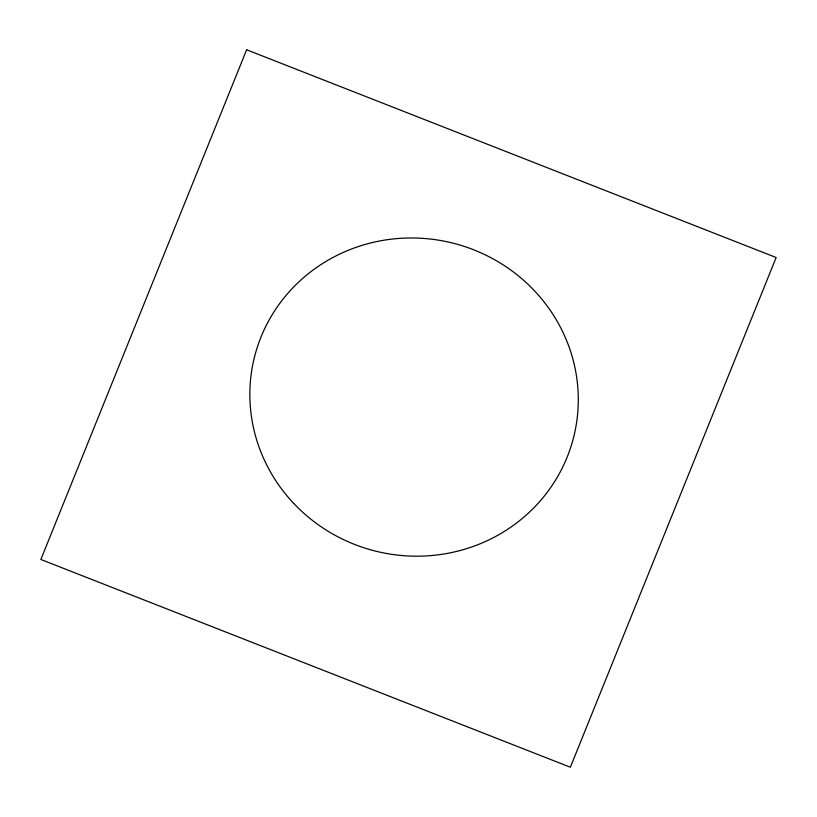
<?xml version="1.0" encoding="UTF-8"?>
<svg xmlns="http://www.w3.org/2000/svg" width="817" height="817" viewBox="0 0 817 817"><rect width="100%" height="100%" fill="white"/><g stroke="black" fill="none" stroke-linecap="round" stroke-linejoin="round"><path stroke-width="1.23" d="M246.642 49.766L40.85 559.471L570.358 767.234L776.15 257.529L246.642 49.766M293.691 503.374A164.534 158.774 13.7 0 0 570.991 446.48A164.534 158.774 13.7 0 0 377.546 241.403A164.534 158.774 13.7 0 0 293.691 503.374"/></g></svg>
